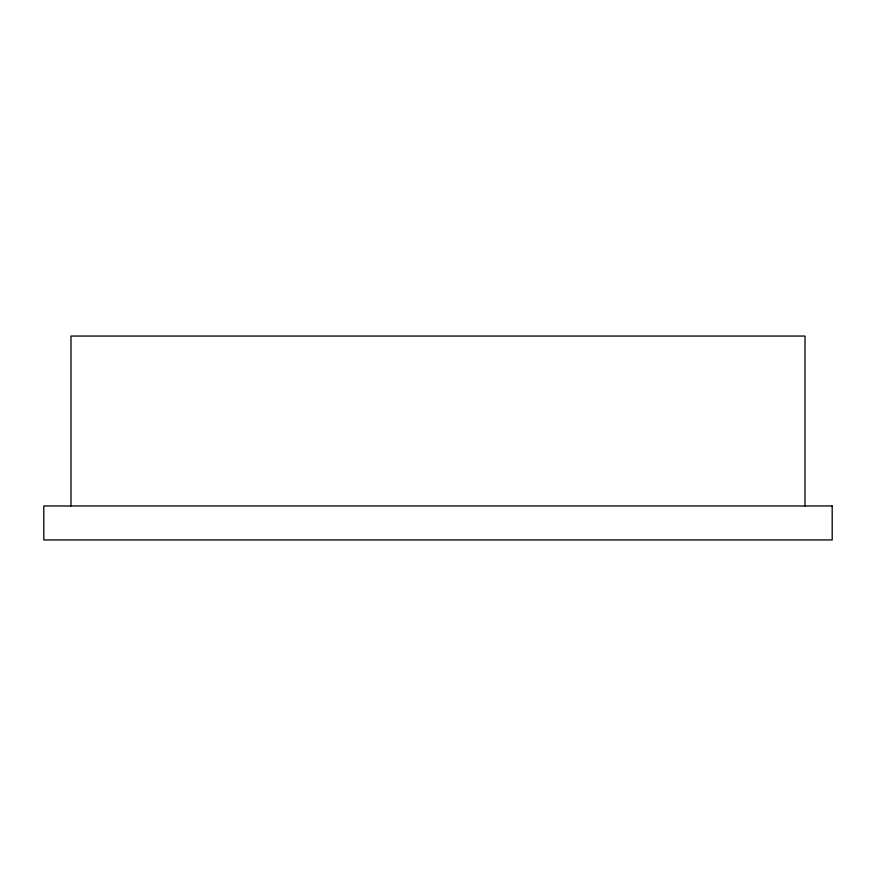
<?xml version="1.0" encoding="UTF-8"?>
<svg xmlns="http://www.w3.org/2000/svg" width="876" height="876" viewBox="0 0 876 876"><rect width="100%" height="100%" fill="white"/><g stroke="black" fill="none" stroke-linecap="round" stroke-linejoin="round"><path stroke-width="1.31" d="M805.011 505.967L805.011 336.055L70.989 336.055L70.989 505.967M832.2 505.967L43.8 505.967L43.8 539.945L832.2 539.945L832.2 505.967"/></g></svg>
